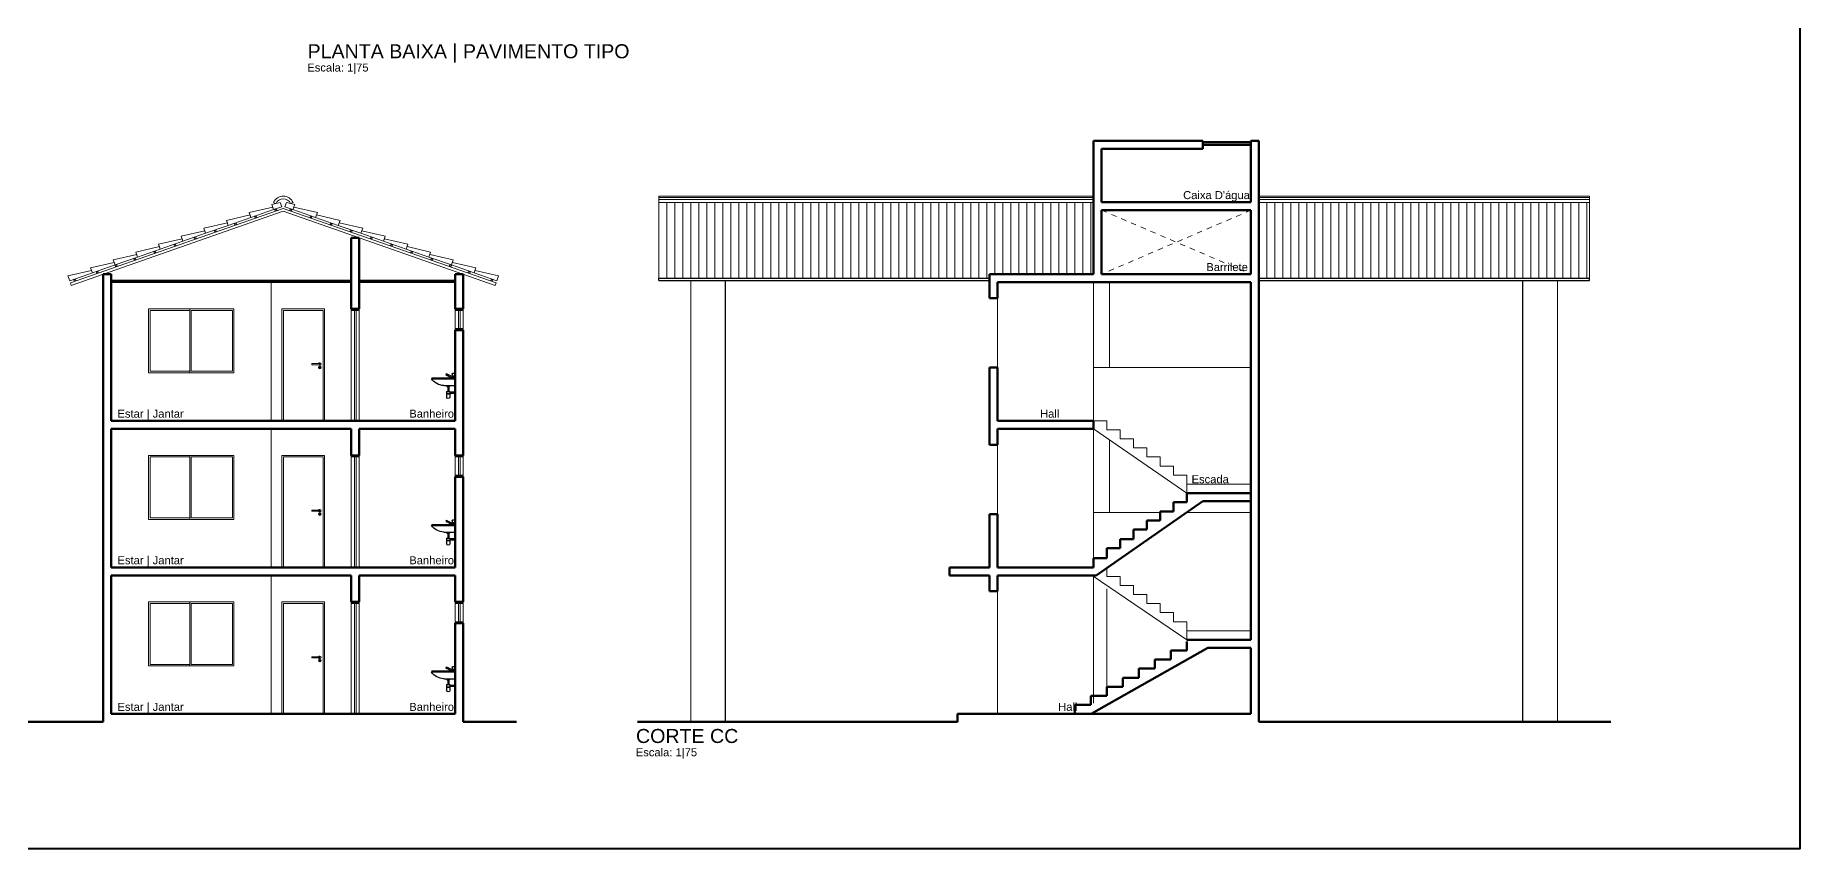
# Model space of a CAD drawing. Header units: inches. Extents: x 179598 to 179981, y 9195975 to 9196075.
# Drawn here: x 179658.79 to 179691.88, y 9196006.6 to 9196021.86 of the extents above; entities that cross this region are included whole.
import ezdxf

# ---------------------------------------------------------------- set-up
doc = ezdxf.new("R2010")
doc.units = ezdxf.units.IN
doc.header["$LTSCALE"] = 0.05
doc.header["$MEASUREMENT"] = 0
doc.linetypes.add('DASHED2', pattern=[0.375, 0.25, -0.125])
for name, color, linetype, lineweight in [('ESQUADRIA', 7, 'Continuous', 5), ('HACHURA', 7, 'Continuous', 0), ('PAREDE', 7, 'Continuous', 50), ('PROJEÇÃO', 7, 'DASHED2', 0), ('TELHADO', 7, 'Continuous', 5)]:
    doc.layers.add(name, color=color, linetype=linetype, lineweight=lineweight)
doc.layers.add('LAYOUT_A. MOLHADAS', color=7, linetype='Continuous')
doc.layers.add('TEXTO', color=250, linetype='Continuous')
doc.styles.add('R_140_1-75', font='swissl.ttf', dxfattribs={"height": 0.263})
doc.styles.add('R_60_1-100', font='swissl.ttf', dxfattribs={"height": 0.15})
doc.styles.add('R_80_1-75', font='swissl.ttf', dxfattribs={"height": 0.15})
pattern_1 = [(90, (-36.26396, -16.83284), (-0.15, 9e-18), [])]

# ---------------------------------------------------------------- blocks, each defined once
blk = doc.blocks.new('A$C19C16383')
at = {"layer": 'ESQUADRIA'}
for points in [[(0.15, 0.5), (0.15, 0.47), (0, 0.47), (0, 0.5)], [(0.15, 0.13), (0.15, 0.47), (0, 0.47), (0, 0.13)], [(0.092, 0.47), (0.092, 0.13), (0.062, 0.13), (0.062, 0.47)], [(0.15, 0.13), (0.15, 0.1), (0, 0.1), (0, 0.13)]]:
    blk.add_lwpolyline(points, close=True, dxfattribs=at)
blk = doc.blocks.new('A$C2A936C9E')
at = {"layer": 'ESQUADRIA'}
for points in [[(0.15, 2.1), (0.15, 2.07), (0, 2.07), (0, 2.1)], [(0.15, 0), (0.15, 2.07), (0, 2.07), (0, 0)], [(0.092, 2.07), (0.092, 0), (0.062, 0), (0.062, 2.07)]]:
    blk.add_lwpolyline(points, close=True, dxfattribs=at)
blk = doc.blocks.new('A$C029C5CC4')
at = {"layer": 'ESQUADRIA'}
for p, q in [((0, 0.097), (0, 0.077)), ((0.15, 0.097), (0, 0.097)), ((0.15, 0.077), (0, 0.077)), ((0.15, 0.097), (0.15, 0.077))]:
    blk.add_line(p, q, dxfattribs=at)
for radius in [0.0245, 0.00677]:
    blk.add_circle((0.15, 0.025), radius, dxfattribs=at)
blk.add_arc((0.15, 0.087), 0.0245, 204.0895, 155.9105, dxfattribs=at)
blk = doc.blocks.new('A$C29692C01')
at = {"layer": 'LAYOUT_A. MOLHADAS', "color": 7}
for p, q in [((0, 0.385), (0.442, 0.385)), ((0.446, 0.372), (0, 0.372)), ((0.011, 0.462), (0.011, 0.428)), ((0.011, 0.407), (0.011, 0.391)), ((0.011, 0.391), (0.072, 0.391)), ((0.02, 0.471), (0.052, 0.471)), ((0.02, 0.419), (0.052, 0.419)), ((0.02, 0.416), (0.06, 0.416)), ((0.061, 0.462), (0.061, 0.428)), ((0.062, 0.416), (0.167, 0.464)), ((0.178, 0.454), (0.074, 0.392)), ((0.176, 0.448), (0.16, 0.439)), ((0.16, 0.439), (0.161, 0.438)), ((0.177, 0.447), (0.161, 0.438)), ((0.173, 0.462), (0.178, 0.454)), ((0.176, 0.448), (0.177, 0.447)), ((0.442, 0.385), (0.446, 0.372)), ((0.217, 0.245), (0, 0.245)), ((0, 0.15), (0.008, 0.13)), ((0.008, 0.098), (0, 0.078)), ((0.008, 0.13), (0.008, 0.098)), ((0.103, 0.125), (0.008, 0.125)), ((0.103, 0.103), (0.008, 0.103)), ((0.165, 0.095), (0.101, 0.095)), ((0.101, 0.095), (0.101, 0.09)), ((0.165, 0.09), (0.101, 0.09)), ((0.103, 0.135), (0.103, 0.095)), ((0.163, 0.135), (0.103, 0.135)), ((0.103, 0.09), (0.103, 0.03)), ((0.108, 0.245), (0.108, 0.225)), ((0.158, 0.225), (0.108, 0.225)), ((0.123, 0.225), (0.123, 0.135)), ((0.143, 0.225), (0.143, 0.135)), ((0.158, 0.245), (0.158, 0.225)), ((0.163, 0.135), (0.163, 0.095)), ((0.163, 0.09), (0.163, 0.03)), ((0.165, 0.095), (0.165, 0.09))]:
    blk.add_line(p, q, dxfattribs=at)
for centre, radius, start, end in [((0.02, 0.462), 0.009, 90, 180), ((0.02, 0.428), 0.009, 180, 270), ((0.02, 0.407), 0.009, 90, 180), ((0.052, 0.462), 0.009, 0, 90), ((0.052, 0.428), 0.009, 270, 0), ((0.06, 0.421), 0.005, 270, 294.3804), ((0.072, 0.396), 0.005, 270, 301.2309), ((0.169, 0.459), 0.005, 31.167, 114.3804), ((0.203, 0.541), 0.296, 272.5983, 325.2317), ((0.133, 0.03), 0.03, 180, 360)]:
    blk.add_arc(centre, radius, start, end, dxfattribs=at)
blk = doc.blocks.new('A$C23317589')
at = {"layer": 'TELHADO', "ltscale": 0.2}
for p, q in [((4.038, 1.443), (0.046, 0.047)), ((4.038, 1.39), (0.063, 0)), ((3.398, 1.367), (3.431, 1.273)), ((3.823, 1.516), (3.856, 1.422)), ((4.038, 1.443), (8.029, 0.047)), ((4.252, 1.516), (4.219, 1.422)), ((4.677, 1.367), (4.644, 1.273)), ((2.549, 1.07), (2.582, 0.976)), ((2.973, 1.219), (3.007, 1.125)), ((5.102, 1.219), (5.069, 1.125)), ((5.527, 1.07), (5.494, 0.976)), ((1.699, 0.773), (1.732, 0.679)), ((2.124, 0.922), (2.157, 0.828)), ((5.951, 0.922), (5.918, 0.828)), ((6.376, 0.773), (6.343, 0.679)), ((0.866, 0.429), (0.425, 0.328)), ((0.883, 0.382), (0.458, 0.233)), ((1.291, 0.578), (0.85, 0.476)), ((0.85, 0.476), (0.883, 0.382)), ((1.307, 0.531), (0.883, 0.382)), ((1.274, 0.625), (1.307, 0.531)), ((1.291, 0.578), (1.307, 0.531)), ((6.801, 0.625), (6.768, 0.531)), ((6.785, 0.578), (6.768, 0.531)), ((6.768, 0.531), (7.193, 0.382)), ((6.785, 0.578), (7.226, 0.476)), ((7.226, 0.476), (7.193, 0.382)), ((7.193, 0.382), (7.618, 0.233)), ((7.209, 0.429), (7.651, 0.328)), ((0.441, 0.281), (0, 0.179)), ((0, 0.179), (0.033, 0.085)), ((0.458, 0.233), (0.033, 0.085)), ((0.046, 0.047), (0.063, 0)), ((0.425, 0.328), (0.458, 0.233)), ((7.651, 0.328), (7.618, 0.233)), ((7.618, 0.233), (8.042, 0.085)), ((7.634, 0.281), (8.075, 0.179)), ((8.029, 0.047), (8.013, 0)), ((8.075, 0.179), (8.042, 0.085))]:
    blk.add_line(p, q, dxfattribs=at)
at = {"layer": 'TELHADO'}
for p, q in [((3.901, 1.535), (3.855, 1.556)), ((8.013, 0), (4.038, 1.39)), ((4.174, 1.535), (4.22, 1.556))]:
    blk.add_line(p, q, dxfattribs=at)
at = {"layer": 'TELHADO', "ltscale": 0.2}
for points in [[(3.856, 1.422), (3.84, 1.469), (3.398, 1.367), (3.431, 1.273)], [(4.008, 1.475), (3.981, 1.552), (3.823, 1.516), (3.856, 1.422)], [(4.067, 1.475), (4.095, 1.552), (4.252, 1.516), (4.219, 1.422)], [(4.219, 1.422), (4.236, 1.469), (4.677, 1.367), (4.644, 1.273)], [(2.582, 0.976), (2.565, 1.023), (2.124, 0.922), (2.157, 0.828)], [(3.007, 1.125), (2.99, 1.172), (2.549, 1.07), (2.582, 0.976)], [(3.431, 1.273), (3.415, 1.32), (2.973, 1.219), (3.007, 1.125)], [(4.644, 1.273), (4.661, 1.32), (5.102, 1.219), (5.069, 1.125)], [(5.069, 1.125), (5.085, 1.172), (5.527, 1.07), (5.494, 0.976)], [(5.494, 0.976), (5.51, 1.023), (5.951, 0.922), (5.918, 0.828)], [(1.732, 0.679), (1.716, 0.726), (1.274, 0.625), (1.307, 0.531)], [(2.157, 0.828), (2.14, 0.875), (1.699, 0.773), (1.732, 0.679)], [(5.918, 0.828), (5.935, 0.875), (6.376, 0.773), (6.343, 0.679)], [(6.343, 0.679), (6.36, 0.726), (6.801, 0.625), (6.768, 0.531)]]:
    blk.add_lwpolyline(points, close=True, dxfattribs=at)
for points in [[(3.908, 1.429), (3.914, 1.41), (3.886, 1.4), (3.879, 1.419), (3.908, 1.429)], [(4.168, 1.429), (4.161, 1.41), (4.19, 1.4), (4.196, 1.419), (4.168, 1.429)], [(2.775, 1.033), (2.781, 1.014), (2.753, 1.004), (2.747, 1.023), (2.775, 1.033)], [(3.152, 1.165), (3.159, 1.146), (3.131, 1.136), (3.124, 1.155), (3.152, 1.165)], [(3.53, 1.297), (3.537, 1.278), (3.508, 1.268), (3.502, 1.287), (3.53, 1.297)], [(4.545, 1.297), (4.539, 1.278), (4.567, 1.268), (4.574, 1.287), (4.545, 1.297)], [(4.923, 1.165), (4.916, 1.146), (4.945, 1.136), (4.951, 1.155), (4.923, 1.165)], [(5.301, 1.033), (5.294, 1.014), (5.322, 1.004), (5.329, 1.023), (5.301, 1.033)], [(2.02, 0.769), (2.026, 0.75), (1.998, 0.74), (1.991, 0.759), (2.02, 0.769)], [(2.397, 0.901), (2.404, 0.882), (2.376, 0.872), (2.369, 0.891), (2.397, 0.901)], [(5.678, 0.901), (5.672, 0.882), (5.7, 0.872), (5.706, 0.891), (5.678, 0.901)], [(6.056, 0.769), (6.049, 0.75), (6.077, 0.74), (6.084, 0.759), (6.056, 0.769)], [(0.914, 0.382), (0.921, 0.364), (0.892, 0.354), (0.886, 0.373), (0.914, 0.382)], [(1.265, 0.505), (1.271, 0.486), (1.243, 0.476), (1.236, 0.495), (1.265, 0.505)], [(1.642, 0.637), (1.649, 0.618), (1.62, 0.608), (1.614, 0.627), (1.642, 0.637)], [(6.433, 0.637), (6.427, 0.618), (6.455, 0.608), (6.462, 0.627), (6.433, 0.637)], [(6.811, 0.505), (6.804, 0.486), (6.833, 0.476), (6.839, 0.495), (6.811, 0.505)], [(7.161, 0.382), (7.155, 0.364), (7.183, 0.354), (7.19, 0.373), (7.161, 0.382)], [(0.139, 0.111), (0.146, 0.093), (0.117, 0.083), (0.111, 0.102), (0.139, 0.111)], [(0.564, 0.26), (0.57, 0.241), (0.542, 0.231), (0.536, 0.25), (0.564, 0.26)], [(7.512, 0.26), (7.505, 0.241), (7.533, 0.231), (7.54, 0.25), (7.512, 0.26)], [(7.936, 0.111), (7.93, 0.093), (7.958, 0.083), (7.965, 0.102), (7.936, 0.111)]]:
    blk.add_lwpolyline(points, dxfattribs=at)
at = {"layer": 'TELHADO'}
for radius, start, end in [(0.2, 24.2917, 155.7083), (0.15, 24.2916, 155.7084)]:
    blk.add_arc((4.038, 1.473), radius, start, end, dxfattribs=at)

msp = doc.modelspace()

# ---------------------------------------------------------------- hatches: boundary and pattern name
at = {"layer": 'HACHURA'}
h = msp.add_hatch(dxfattribs=at)
h.set_pattern_fill('_USER', color=256, scale=0.15, angle=90, pattern_type=0)
h.set_pattern_definition(pattern_1)
h.paths.add_polyline_path([(179670.487, 9196018.729), (179670.487, 9196017.31), (179676.687, 9196017.31), (179676.687, 9196017.383), (179678.637, 9196017.383), (179678.637, 9196018.729)])
h = msp.add_hatch(dxfattribs=at)
h.set_pattern_fill('_USER', color=256, scale=0.15, angle=90, pattern_type=0)
h.set_pattern_definition(pattern_1)
h.paths.add_polyline_path([(179681.737, 9196018.729), (179681.737, 9196017.31), (179687.937, 9196017.31), (179687.937, 9196018.729)])

# ---------------------------------------------------------------- linework, layer by layer
at = {"color": 102, "lineweight": 40}
msp.add_lwpolyline([(179604.631, 9196046.38), (179691.875, 9196046.38), (179691.875, 9196006.604), (179604.631, 9196006.604)], close=True, dxfattribs=at)
at = {"layer": 'ESQUADRIA'}
for p, q in [((179661.689, 9196016.733), (179661.689, 9196015.533)), ((179661.719, 9196016.703), (179661.719, 9196015.563)), ((179663.419, 9196016.733), (179664.219, 9196016.733)), ((179663.419, 9196016.733), (179663.419, 9196014.633)), ((179663.449, 9196016.703), (179664.189, 9196016.703)), ((179663.449, 9196016.703), (179663.449, 9196014.633)), ((179664.189, 9196016.703), (179664.189, 9196014.633)), ((179664.219, 9196016.733), (179664.219, 9196014.633)), ((179661.689, 9196013.983), (179661.689, 9196012.783)), ((179661.719, 9196013.953), (179661.719, 9196012.813)), ((179663.419, 9196013.983), (179664.219, 9196013.983)), ((179663.419, 9196013.983), (179663.419, 9196011.883)), ((179663.449, 9196013.953), (179664.189, 9196013.953)), ((179663.449, 9196013.953), (179663.449, 9196011.883)), ((179664.189, 9196013.953), (179664.189, 9196011.883)), ((179664.219, 9196013.983), (179664.219, 9196011.883)), ((179661.689, 9196011.233), (179661.689, 9196010.033)), ((179661.719, 9196011.203), (179661.719, 9196010.063)), ((179663.419, 9196011.233), (179664.219, 9196011.233)), ((179663.419, 9196011.233), (179663.419, 9196009.133)), ((179663.449, 9196011.203), (179664.189, 9196011.203)), ((179663.449, 9196011.203), (179663.449, 9196009.133)), ((179664.189, 9196011.203), (179664.189, 9196009.133)), ((179664.219, 9196011.233), (179664.219, 9196009.133))]:
    msp.add_line(p, q, dxfattribs=at)
for points in [[(179662.519, 9196016.733), (179660.919, 9196016.733), (179660.919, 9196015.533), (179662.519, 9196015.533)], [(179662.519, 9196013.983), (179660.919, 9196013.983), (179660.919, 9196012.783), (179662.519, 9196012.783)], [(179662.519, 9196011.233), (179660.919, 9196011.233), (179660.919, 9196010.033), (179662.519, 9196010.033)]]:
    msp.add_lwpolyline(points, close=True, dxfattribs=at)
for points in [[(179661.689, 9196016.703), (179660.949, 9196016.703), (179660.949, 9196015.563), (179661.689, 9196015.563)], [(179661.719, 9196015.563), (179662.489, 9196015.563), (179662.489, 9196016.703), (179661.719, 9196016.703)], [(179661.689, 9196013.953), (179660.949, 9196013.953), (179660.949, 9196012.813), (179661.689, 9196012.813)], [(179661.719, 9196012.813), (179662.489, 9196012.813), (179662.489, 9196013.953), (179661.719, 9196013.953)], [(179661.689, 9196011.203), (179660.949, 9196011.203), (179660.949, 9196010.063), (179661.689, 9196010.063)], [(179661.719, 9196010.063), (179662.489, 9196010.063), (179662.489, 9196011.203), (179661.719, 9196011.203)]]:
    msp.add_lwpolyline(points, dxfattribs=at)
at = {"layer": 'PAREDE'}
for p, q in [((179678.637, 9196017.383), (179678.637, 9196019.883)), ((179680.687, 9196019.883), (179678.637, 9196019.883)), ((179678.787, 9196018.733), (179678.787, 9196019.733)), ((179680.687, 9196019.733), (179678.787, 9196019.733)), ((179680.687, 9196019.883), (179680.687, 9196019.733)), ((179681.587, 9196018.733), (179681.587, 9196019.883)), ((179681.737, 9196019.883), (179681.587, 9196019.883)), ((179681.737, 9196008.983), (179681.737, 9196019.883)), ((179681.587, 9196018.733), (179678.787, 9196018.733)), ((179678.787, 9196017.383), (179678.787, 9196018.583)), ((179681.587, 9196018.583), (179678.787, 9196018.583)), ((179681.587, 9196017.383), (179681.587, 9196018.583)), ((179664.719, 9196016.733), (179664.719, 9196018.065)), ((179664.869, 9196018.065), (179664.719, 9196018.065)), ((179664.869, 9196016.733), (179664.869, 9196018.065)), ((179660.069, 9196008.983), (179660.069, 9196017.383)), ((179660.069, 9196017.383), (179660.219, 9196017.383)), ((179660.219, 9196014.633), (179660.219, 9196017.383)), ((179666.669, 9196016.733), (179666.669, 9196017.382)), ((179666.819, 9196017.382), (179666.669, 9196017.382)), ((179666.819, 9196016.733), (179666.819, 9196017.382)), ((179676.687, 9196016.933), (179676.687, 9196017.383)), ((179678.637, 9196017.383), (179676.687, 9196017.383)), ((179681.587, 9196017.383), (179678.787, 9196017.383)), ((179676.837, 9196016.933), (179676.837, 9196017.233)), ((179681.587, 9196017.233), (179676.837, 9196017.233)), ((179681.587, 9196010.523), (179681.587, 9196017.233)), ((179664.719, 9196016.733), (179664.869, 9196016.733)), ((179666.669, 9196016.733), (179666.819, 9196016.733)), ((179676.837, 9196016.933), (179676.687, 9196016.933)), ((179666.669, 9196014.633), (179666.669, 9196016.333)), ((179666.669, 9196016.333), (179666.819, 9196016.333)), ((179666.819, 9196013.983), (179666.819, 9196016.333)), ((179676.687, 9196014.183), (179676.687, 9196015.633)), ((179676.837, 9196015.633), (179676.687, 9196015.633)), ((179676.837, 9196014.633), (179676.837, 9196015.633)), ((179660.219, 9196014.633), (179666.669, 9196014.633)), ((179660.219, 9196011.883), (179660.219, 9196014.483)), ((179660.219, 9196014.483), (179664.719, 9196014.483)), ((179664.719, 9196013.983), (179664.719, 9196014.483)), ((179664.869, 9196013.983), (179664.869, 9196014.483)), ((179664.869, 9196014.483), (179666.669, 9196014.483)), ((179666.669, 9196013.983), (179666.669, 9196014.483)), ((179678.637, 9196014.633), (179676.837, 9196014.633)), ((179676.837, 9196014.183), (179676.837, 9196014.483)), ((179678.637, 9196014.483), (179676.837, 9196014.483)), ((179678.637, 9196014.483), (179678.637, 9196014.633)), ((179676.837, 9196014.183), (179676.687, 9196014.183)), ((179664.719, 9196013.983), (179664.869, 9196013.983)), ((179666.669, 9196013.983), (179666.819, 9196013.983)), ((179666.669, 9196011.883), (179666.669, 9196013.583)), ((179666.669, 9196013.583), (179666.819, 9196013.583)), ((179666.819, 9196011.233), (179666.819, 9196013.583)), ((179680.683, 9196013.123), (179678.683, 9196011.733)), ((179680.137, 9196013.103), (179680.387, 9196013.103)), ((179680.137, 9196012.933), (179680.137, 9196013.103)), ((179681.587, 9196013.273), (179680.387, 9196013.273)), ((179680.387, 9196013.103), (179680.387, 9196013.273)), ((179681.587, 9196013.123), (179680.683, 9196013.123)), ((179676.837, 9196012.883), (179676.687, 9196012.883)), ((179676.687, 9196011.883), (179676.687, 9196012.883)), ((179676.837, 9196011.883), (179676.837, 9196012.883)), ((179679.637, 9196012.763), (179679.887, 9196012.763)), ((179679.637, 9196012.593), (179679.637, 9196012.763)), ((179679.887, 9196012.933), (179680.137, 9196012.933)), ((179679.887, 9196012.763), (179679.887, 9196012.933)), ((179679.137, 9196012.413), (179679.387, 9196012.413)), ((179679.137, 9196012.243), (179679.137, 9196012.413)), ((179679.387, 9196012.593), (179679.637, 9196012.593)), ((179679.387, 9196012.413), (179679.387, 9196012.593)), ((179678.637, 9196012.053), (179678.887, 9196012.053)), ((179678.637, 9196011.883), (179678.637, 9196012.053)), ((179678.887, 9196012.243), (179679.137, 9196012.243)), ((179678.887, 9196012.053), (179678.887, 9196012.243)), ((179660.219, 9196011.883), (179666.669, 9196011.883)), ((179660.219, 9196009.133), (179660.219, 9196011.733)), ((179660.219, 9196011.733), (179664.719, 9196011.733)), ((179664.719, 9196011.233), (179664.719, 9196011.733)), ((179664.869, 9196011.233), (179664.869, 9196011.733)), ((179664.869, 9196011.733), (179666.669, 9196011.733)), ((179666.669, 9196011.233), (179666.669, 9196011.733)), ((179676.687, 9196011.883), (179675.937, 9196011.883)), ((179675.937, 9196011.733), (179675.937, 9196011.883)), ((179676.687, 9196011.733), (179675.937, 9196011.733)), ((179676.687, 9196011.733), (179676.687, 9196011.433)), ((179678.637, 9196011.883), (179676.837, 9196011.883)), ((179678.683, 9196011.733), (179676.837, 9196011.733)), ((179676.837, 9196011.733), (179676.837, 9196011.433)), ((179676.837, 9196011.433), (179676.687, 9196011.433)), ((179664.719, 9196011.233), (179664.869, 9196011.233)), ((179666.669, 9196011.233), (179666.819, 9196011.233)), ((179666.669, 9196009.133), (179666.669, 9196010.833)), ((179666.669, 9196010.833), (179666.819, 9196010.833)), ((179666.819, 9196008.983), (179666.819, 9196010.833)), ((179681.587, 9196010.523), (179680.387, 9196010.523)), ((179680.387, 9196010.323), (179680.387, 9196010.493)), ((179678.591, 9196009.133), (179680.779, 9196010.373)), ((179679.787, 9196009.983), (179679.787, 9196010.153)), ((179679.787, 9196010.153), (179680.087, 9196010.153)), ((179680.087, 9196010.153), (179680.087, 9196010.323)), ((179680.087, 9196010.323), (179680.387, 9196010.323)), ((179681.587, 9196010.373), (179680.779, 9196010.373)), ((179681.587, 9196009.133), (179681.587, 9196010.373)), ((179679.187, 9196009.643), (179679.187, 9196009.813)), ((179679.187, 9196009.813), (179679.487, 9196009.813)), ((179679.487, 9196009.813), (179679.487, 9196009.983)), ((179679.487, 9196009.983), (179679.787, 9196009.983)), ((179678.587, 9196009.473), (179678.887, 9196009.473)), ((179678.587, 9196009.303), (179678.587, 9196009.473)), ((179678.887, 9196009.473), (179678.887, 9196009.643)), ((179678.887, 9196009.643), (179679.187, 9196009.643)), ((179660.219, 9196009.133), (179666.669, 9196009.133)), ((179676.087, 9196009.133), (179678.287, 9196009.133)), ((179676.087, 9196009.133), (179676.087, 9196008.983)), ((179678.287, 9196009.133), (179678.287, 9196009.303)), ((179678.287, 9196009.303), (179678.587, 9196009.303)), ((179678.287, 9196009.133), (179681.587, 9196009.133)), ((179657.519, 9196008.983), (179660.069, 9196008.983)), ((179666.819, 9196008.983), (179667.819, 9196008.983)), ((179676.087, 9196008.983), (179670.087, 9196008.983)), ((179681.737, 9196008.983), (179688.337, 9196008.983))]:
    msp.add_line(p, q, dxfattribs=at)
at = {"layer": 'PAREDE', "lineweight": 20}
for p, q in [((179678.637, 9196018.846), (179670.487, 9196018.846)), ((179670.487, 9196017.31), (179670.487, 9196018.846)), ((179678.637, 9196018.821), (179670.487, 9196018.821)), ((179678.637, 9196018.781), (179670.487, 9196018.781)), ((179678.637, 9196018.729), (179670.487, 9196018.729)), ((179681.737, 9196018.846), (179687.937, 9196018.846)), ((179687.937, 9196018.821), (179681.737, 9196018.821)), ((179687.937, 9196018.781), (179681.737, 9196018.781)), ((179687.937, 9196018.729), (179681.737, 9196018.729)), ((179687.937, 9196017.31), (179687.937, 9196018.846)), ((179663.219, 9196014.633), (179663.219, 9196017.233)), ((179671.087, 9196008.983), (179671.087, 9196017.263)), ((179678.637, 9196017.233), (179678.637, 9196015.633)), ((179678.937, 9196017.233), (179678.937, 9196015.633)), ((179687.337, 9196008.983), (179687.337, 9196017.263)), ((179676.837, 9196015.633), (179676.837, 9196016.933)), ((179678.637, 9196015.633), (179678.637, 9196014.633)), ((179678.637, 9196015.633), (179681.587, 9196015.633)), ((179663.219, 9196011.883), (179663.219, 9196014.483)), ((179678.637, 9196014.633), (179678.887, 9196014.633)), ((179678.637, 9196014.513), (179678.637, 9196012.913)), ((179680.387, 9196013.273), (179678.637, 9196014.483)), ((179678.887, 9196014.463), (179678.887, 9196014.633)), ((179679.137, 9196014.463), (179678.887, 9196014.463)), ((179679.137, 9196014.293), (179679.137, 9196014.463)), ((179676.837, 9196012.883), (179676.837, 9196014.183)), ((179678.937, 9196014.275), (179678.937, 9196012.913)), ((179679.387, 9196014.293), (179679.137, 9196014.293)), ((179679.387, 9196014.123), (179679.387, 9196014.293)), ((179679.637, 9196014.123), (179679.387, 9196014.123)), ((179679.637, 9196013.953), (179679.637, 9196014.123)), ((179679.887, 9196013.953), (179679.637, 9196013.953)), ((179679.887, 9196013.783), (179679.887, 9196013.953)), ((179680.137, 9196013.783), (179679.887, 9196013.783)), ((179680.137, 9196013.613), (179680.137, 9196013.783)), ((179680.387, 9196013.613), (179680.137, 9196013.613)), ((179680.387, 9196013.613), (179680.387, 9196013.273)), ((179681.587, 9196013.443), (179680.387, 9196013.443)), ((179678.637, 9196012.913), (179678.637, 9196012.053)), ((179678.637, 9196012.913), (179679.887, 9196012.913)), ((179680.374, 9196012.913), (179681.587, 9196012.913)), ((179663.219, 9196009.133), (179663.219, 9196011.733)), ((179680.387, 9196010.523), (179678.607, 9196011.733)), ((179678.637, 9196011.713), (179678.637, 9196009.333)), ((179678.887, 9196011.713), (179678.887, 9196011.872)), ((179679.137, 9196011.713), (179678.887, 9196011.713)), ((179679.137, 9196011.543), (179679.137, 9196011.713)), ((179676.837, 9196011.433), (179676.837, 9196009.133)), ((179678.887, 9196011.479), (179678.887, 9196009.473)), ((179679.387, 9196011.543), (179679.137, 9196011.543)), ((179679.387, 9196011.373), (179679.387, 9196011.543)), ((179679.637, 9196011.373), (179679.387, 9196011.373)), ((179679.637, 9196011.203), (179679.637, 9196011.373)), ((179679.887, 9196011.203), (179679.637, 9196011.203)), ((179679.887, 9196011.033), (179679.887, 9196011.203)), ((179680.137, 9196011.033), (179679.887, 9196011.033)), ((179680.137, 9196010.863), (179680.137, 9196011.033)), ((179680.387, 9196010.863), (179680.137, 9196010.863)), ((179680.387, 9196010.863), (179680.387, 9196010.523)), ((179681.587, 9196010.693), (179680.387, 9196010.693))]:
    msp.add_line(p, q, dxfattribs=at)
at = {"layer": 'PAREDE', "lineweight": 35}
for p, q in [((179660.219, 9196017.263), (179664.719, 9196017.263)), ((179660.219, 9196017.233), (179664.719, 9196017.233)), ((179664.869, 9196017.263), (179666.669, 9196017.263)), ((179664.869, 9196017.233), (179666.669, 9196017.233))]:
    msp.add_line(p, q, dxfattribs=at)
at = {"layer": 'PAREDE', "lineweight": 30}
for p, q in [((179670.487, 9196017.31), (179676.687, 9196017.31)), ((179670.487, 9196017.263), (179670.487, 9196017.31)), ((179670.487, 9196017.263), (179676.687, 9196017.263)), ((179671.737, 9196008.983), (179671.737, 9196017.263)), ((179681.737, 9196017.31), (179687.937, 9196017.31)), ((179681.737, 9196017.263), (179687.937, 9196017.263)), ((179686.687, 9196008.983), (179686.687, 9196017.263)), ((179687.937, 9196017.263), (179687.937, 9196017.31))]:
    msp.add_line(p, q, dxfattribs=at)
at = {"layer": 'PAREDE'}
msp.add_lwpolyline([(179680.687, 9196019.858), (179681.587, 9196019.858), (179681.587, 9196019.808), (179680.687, 9196019.808)], close=True, dxfattribs=at)
at = {"layer": 'PROJEÇÃO', "lineweight": 20}
for p, q in [((179678.787, 9196018.583), (179681.587, 9196017.383)), ((179681.587, 9196018.583), (179678.787, 9196017.383))]:
    msp.add_line(p, q, dxfattribs=at)

# ---------------------------------------------------------------- block references
at = {"layer": 'ESQUADRIA'}
for name, p in [('A$C2A936C9E', (179664.719, 9196014.633)), ('A$C19C16383', (179666.669, 9196016.233)), ('A$C029C5CC4', (179663.977, 9196015.608)), ('A$C2A936C9E', (179664.719, 9196011.883)), ('A$C19C16383', (179666.669, 9196013.483)), ('A$C029C5CC4', (179663.977, 9196012.858)), ('A$C2A936C9E', (179664.719, 9196009.133)), ('A$C19C16383', (179666.669, 9196010.733)), ('A$C029C5CC4', (179663.977, 9196010.108))]:
    msp.add_blockref(name, p, dxfattribs=at)
at = {"layer": 'LAYOUT_A. MOLHADAS', "xscale": -1}
for p in [(179666.669, 9196015.048), (179666.669, 9196012.298), (179666.669, 9196009.548)]:
    msp.add_blockref('A$C29692C01', p, dxfattribs=at)
at = {"layer": 'TELHADO'}
msp.add_blockref('A$C23317589', (179659.406, 9196017.173), dxfattribs=at)

# ---------------------------------------------------------------- texts
at = {"layer": 'TEXTO'}
for s, height, style, p in [('PLANTA BAIXA | PAVIMENTO TIPO', 0.263, 'R_140_1-75', (179663.899, 9196021.433)), ('Escala: 1|75', 0.15, 'R_80_1-75', (179663.894, 9196021.184)), ("Caixa D'água", 0.15, 'R_60_1-100', (179680.315, 9196018.791)), ('Barrilete', 0.15, 'R_60_1-100', (179680.749, 9196017.441)), ('Estar | Jantar', 0.15, 'R_60_1-100', (179660.335, 9196014.691)), ('Banheiro', 0.15, 'R_60_1-100', (179665.806, 9196014.691)), ('Hall', 0.15, 'R_60_1-100', (179677.633, 9196014.691)), ('Escada', 0.15, 'R_60_1-100', (179680.473, 9196013.461)), ('Estar | Jantar', 0.15, 'R_60_1-100', (179660.335, 9196011.941)), ('Banheiro', 0.15, 'R_60_1-100', (179665.806, 9196011.941)), ('Estar | Jantar', 0.15, 'R_60_1-100', (179660.335, 9196009.191)), ('Banheiro', 0.15, 'R_60_1-100', (179665.806, 9196009.191)), ('Hall', 0.15, 'R_60_1-100', (179677.972, 9196009.191)), ('CORTE CC', 0.263, 'R_140_1-75', (179670.057, 9196008.588)), ('Escala: 1|75', 0.15, 'R_80_1-75', (179670.053, 9196008.339))]:
    msp.add_text(s, height=height, dxfattribs=dict(at, style=style)).set_placement(p)

doc.saveas('drawing.dxf')
